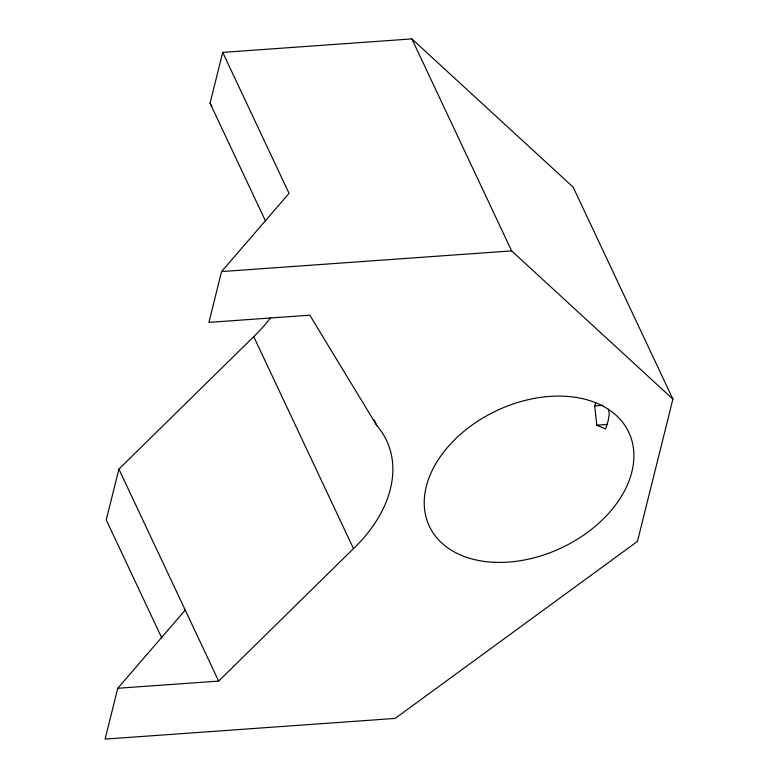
<?xml version="1.0" encoding="UTF-8"?>
<svg xmlns="http://www.w3.org/2000/svg" width="778" height="778" viewBox="0 0 778 778"><rect width="100%" height="100%" fill="white"/><g stroke="black" fill="none" stroke-linecap="round" stroke-linejoin="round"><path stroke-width="1.17" d="M270.637 317.628A135.246 93.097 -25.2 0 1 253.735 336.631L118.898 469.105L106.246 519.928L161.775 637.941M265.59 221.234L210.05 103.211L222.712 52.389L411.873 38.9L573.143 187.128L672.902 399.114L637.454 541.4L395.166 718.415L105.098 739.1L117.76 688.277L185.232 610.078M222.712 52.389L289.046 193.362L221.565 271.571L208.912 322.384L309.8 315.187L376.795 425.547A135.246 93.097 -25.2 0 1 353.484 548.616L218.647 681.09L117.76 688.277M608.318 409.17L609.31 413.74L608.036 421.316L605.517 428.989L596.833 425.177L594.664 405.921L595.744 402.634M221.565 271.571L511.632 250.886L672.902 399.114M594.664 405.921L603.047 405.328M596.833 425.177L607.676 424.399M210.05 103.211L211.927 106.304M411.873 38.9L511.632 250.886M374.208 420.062L376.795 425.547M253.735 336.631L353.484 548.616M118.898 469.105L218.647 681.09M495.187 562.338A110.223 75.874 -25.2 0 0 631.921 440.776A110.223 75.874 -25.2 0 0 460.08 434.639A110.223 75.874 -25.2 0 0 495.187 562.338"/></g></svg>
